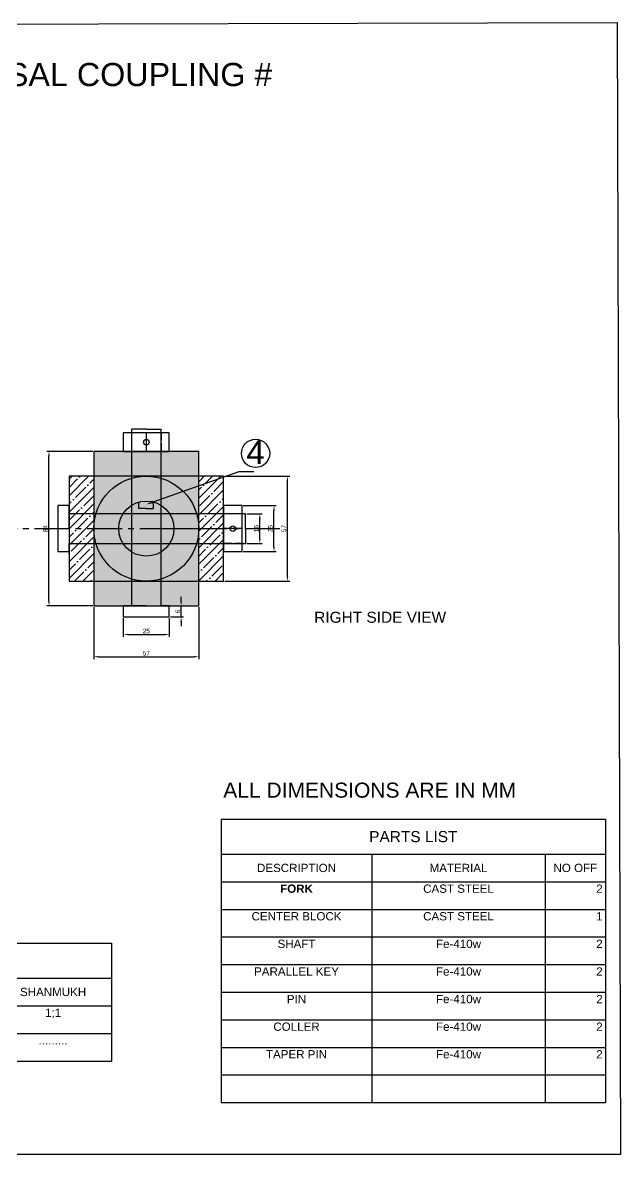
# Model space of a CAD drawing. Header units: millimetres. Extents: x 20 to 1282, y 516 to 1131.
# Drawn here: x 957 to 1282, y 516 to 1131 of the extents above; entities that cross this region are included whole.
import ezdxf
from ezdxf import colors
from ezdxf.entities.mleader import LeaderData, LeaderLine
from ezdxf.math import Vec2, Vec3

# ---------------------------------------------------------------- set-up
doc = ezdxf.new("R2010")
doc.units = ezdxf.units.MM
for name, pattern in [('CENTER2', [28.575, 19.05, -3.175, 3.175, -3.175]), ('DASHDOT2', [12.7, 6.35, -3.175, 0, -3.175]), ('JIS_02_4.0', [5.5, 4, -1.5])]:
    doc.linetypes.add(name, pattern=pattern)
doc.layers.get('Defpoints').update_dxf_attribs({"color": 6})
doc.layers.add('Layer5', color=6, linetype='DASHDOT2')
doc.layers.add('Layer6', color=4, linetype='Continuous')
doc.styles.get("Standard").update_dxf_attribs({"font": 'arial.ttf'})
doc.dimstyles.new('ISO-25', dxfattribs={"dimtxt": 2.5, "dimasz": 2.5, "dimexe": 1.25, "dimexo": 0.625, "dimtad": 1, "dimtxsty": 'Standard', "dimcen": 2.5, "dimadec": 0, "dimazin": 0, "dimtfac": 1, "dimtmove": 0, "dimatfit": 3, "dimfxl": 1, "dimarcsym": 0})

# ---------------------------------------------------------------- blocks, each defined once
blk = doc.blocks.new('*T41')
at = {"color": 0, "linetype": 'ByBlock', "lineweight": -2, "transparency": 16777216}
for p, q in [((0, 0), (208.8, 0)), ((0, 0), (0, -154)), ((208.8, 0), (208.8, -154)), ((0, -19), (208.8, -19)), ((81.8, -19), (81.8, -154)), ((176.11, -19), (176.11, -154)), ((0, -34), (208.8, -34)), ((0, -49), (208.8, -49)), ((0, -64), (208.8, -64)), ((0, -79), (208.8, -79)), ((0, -94), (208.8, -94)), ((0, -109), (208.8, -109)), ((0, -124), (208.8, -124)), ((0, -139), (208.8, -139)), ((0, -154), (208.8, -154))]:
    blk.add_line(p, q, dxfattribs=at)
at = {"color": 0, "transparency": 16777216}
for s, insert, char_height, width, attachment_point in [('PARTS LIST  ', (104.4, -9.5), 6, 205.8012, 5), ('DESCRIPTION', (40.9, -26.5), 4.5, 78.8012, 5), ('MATERIAL', (128.95, -26.5), 4.5, 91.304, 5), ('NO OFF', (192.45, -26.5), 4.5, 29.696, 5), ('{\\fArial|b1|i0|c0|p34;FORK}', (40.9, -35.5), 4.5, 78.8012, 2), ('CAST STEEL', (128.95, -35.5), 4.5, 91.304, 2), ('2', (207.3, -35.5), 4.5, 29.696, 3), ('CENTER BLOCK', (40.9, -50.5), 4.5, 78.8012, 2), ('CAST STEEL', (128.95, -50.5), 4.5, 91.304, 2), ('1', (207.3, -50.5), 4.5, 29.696, 3), ('SHAFT ', (40.9, -65.5), 4.5, 78.8012, 2), ('Fe-410w', (128.95, -65.5), 4.5, 91.304, 2), ('2', (207.3, -65.5), 4.5, 29.696, 3), ('PARALLEL KEY', (40.9, -80.5), 4.5, 78.8012, 2), ('Fe-410w', (128.95, -80.5), 4.5, 91.304, 2), ('2', (207.3, -80.5), 4.5, 29.696, 3), ('PIN', (40.9, -95.5), 4.5, 78.8012, 2), ('Fe-410w', (128.95, -95.5), 4.5, 91.304, 2), ('2', (207.3, -95.5), 4.5, 29.696, 3), ('COLLER', (40.9, -110.5), 4.5, 78.8012, 2), ('Fe-410w', (128.95, -110.5), 4.5, 91.304, 2), ('2', (207.3, -110.5), 4.5, 29.696, 3), ('TAPER PIN ', (40.9, -125.5), 4.5, 78.8012, 2), ('Fe-410w', (128.95, -125.5), 4.5, 91.304, 2), ('2', (207.3, -125.5), 4.5, 29.696, 3)]:
    blk.add_mtext(s, dxfattribs=dict(at, insert=insert, char_height=char_height, width=width, attachment_point=attachment_point))
blk = doc.blocks.new('*T44')
at = {"color": 0, "linetype": 'ByBlock', "lineweight": -2, "transparency": 16777216}
for p, q in [((0, 0), (381, 0)), ((0, 0), (0, -64)), ((381, 0), (381, -64)), ((0, -19), (381, -19)), ((63.5, -19), (63.5, -64)), ((127, -19), (127, -64)), ((190.5, -19), (190.5, -64)), ((254, -19), (254, -64)), ((317.5, -19), (317.5, -64)), ((0, -34), (381, -34)), ((0, -49), (381, -49)), ((0, -64), (381, -64))]:
    blk.add_line(p, q, dxfattribs=at)
at = {"color": 0, "transparency": 16777216}
for s, insert, char_height, width, attachment_point in [('MAJOR PROJECT', (190.5, -9.5), 6, 378, 5), ('DESIGNED BY', (31.75, -26.5), 4.5, 60.5, 5), ('M.GANESH', (95.25, -26.5), 4.5, 60.5, 5), ('ASS NO', (158.75, -26.5), 4.5, 60.5, 5), ('MAJOR PROJECT', (222.25, -26.5), 4.5, 60.5, 5), ('TRAINER NAME', (285.75, -26.5), 4.5, 60.5, 5), ('SHANMUKH', (349.25, -26.5), 4.5, 60.5, 5), ('DATE', (31.75, -35.5), 4.5, 60.5, 2), ('31-01-2024', (95.25, -35.5), 4.5, 60.5, 2), ('INSTITUTE', (158.75, -35.5), 4.5, 60.5, 2), ('SURE TRUST', (222.25, -35.5), 4.5, 60.5, 2), ('SCALE', (285.75, -35.5), 4.5, 60.5, 2), ('1;1', (349.25, -35.5), 4.5, 60.5, 2), ('UNITS', (31.75, -50.5), 4.5, 60.5, 2), ('M M', (95.25, -50.5), 4.5, 60.5, 2), ('DESIGNED IN', (158.75, -50.5), 4.5, 60.5, 2), ('AUTOCAD 2D', (222.25, -50.5), 4.5, 60.5, 2), ('MARKS', (285.75, -50.5), 4.5, 60.5, 2), ('.........', (349.25, -50.5), 4.5, 60.5, 2)]:
    blk.add_mtext(s, dxfattribs=dict(at, insert=insert, char_height=char_height, width=width, attachment_point=attachment_point))
blk = doc.blocks.new('*D45')
at = {"color": 0, "lineweight": -2, "transparency": 16777216}
for p, q in [((995.6, 813.84), (995.6, 785.58)), ((1052.6, 813.84), (1052.6, 785.58)), ((998.1, 786.83), (1050.1, 786.83))]:
    blk.add_line(p, q, dxfattribs=at)
at = {"color": 0, "transparency": 16777216}
for points in [[(998.1, 787.25), (998.1, 786.42), (995.6, 786.83)], [(1050.1, 787.25), (1050.1, 786.42), (1052.6, 786.83)]]:
    blk.add_solid(points, dxfattribs=at)
at = {"layer": 'Defpoints', "color": 0, "transparency": 16777216}
for p in [(995.6, 814.46), (1052.6, 814.46), (1052.6, 786.83)]:
    blk.add_point(p, dxfattribs=at)
at = {"color": 0, "transparency": 16777216, "insert": (1024.1, 788.73), "char_height": 2.5, "attachment_point": 5}
blk.add_mtext('57', dxfattribs=at)
blk = doc.blocks.new('*D46')
at = {"color": 0, "lineweight": -2, "transparency": 16777216}
for p, q in [((1011.6, 807.84), (1011.6, 797.66)), ((1036.6, 807.84), (1036.6, 797.66)), ((1014.1, 798.91), (1034.1, 798.91))]:
    blk.add_line(p, q, dxfattribs=at)
at = {"color": 0, "transparency": 16777216}
for points in [[(1014.1, 799.33), (1014.1, 798.49), (1011.6, 798.91)], [(1034.1, 799.33), (1034.1, 798.49), (1036.6, 798.91)]]:
    blk.add_solid(points, dxfattribs=at)
at = {"layer": 'Defpoints', "color": 0, "transparency": 16777216}
for p in [(1011.6, 808.46), (1036.6, 808.46), (1036.6, 798.91)]:
    blk.add_point(p, dxfattribs=at)
at = {"color": 0, "transparency": 16777216, "insert": (1024.1, 800.81), "char_height": 2.5, "attachment_point": 5}
blk.add_mtext('25', dxfattribs=at)
blk = doc.blocks.new('*D47')
at = {"color": 0, "lineweight": -2, "transparency": 16777216}
for p, q in [((1043.06, 816.96), (1043.06, 819.46)), ((1037.23, 814.46), (1044.31, 814.46)), ((1043.06, 808.46), (1043.06, 814.46)), ((1037.23, 808.46), (1044.31, 808.46)), ((1043.06, 805.96), (1043.06, 803.46))]:
    blk.add_line(p, q, dxfattribs=at)
at = {"color": 0, "transparency": 16777216}
for points in [[(1042.64, 816.96), (1043.47, 816.96), (1043.06, 814.46)], [(1042.64, 805.96), (1043.47, 805.96), (1043.06, 808.46)]]:
    blk.add_solid(points, dxfattribs=at)
at = {"layer": 'Defpoints', "color": 0, "transparency": 16777216}
for p in [(1036.6, 814.46), (1043.06, 814.46), (1036.6, 808.46)]:
    blk.add_point(p, dxfattribs=at)
at = {"color": 0, "transparency": 16777216, "insert": (1041.16, 811.46), "char_height": 2.5, "attachment_point": 5, "rotation": 90}
blk.add_mtext('6', dxfattribs=at)
blk = doc.blocks.new('*D48')
at = {"color": 0, "lineweight": -2, "transparency": 16777216}
for p, q in [((1078.73, 864.46), (1087.07, 864.46)), ((1085.82, 850.96), (1085.82, 861.96)), ((1078.73, 848.46), (1087.07, 848.46))]:
    blk.add_line(p, q, dxfattribs=at)
at = {"color": 0, "transparency": 16777216}
for points in [[(1085.4, 861.96), (1086.24, 861.96), (1085.82, 864.46)], [(1085.4, 850.96), (1086.24, 850.96), (1085.82, 848.46)]]:
    blk.add_solid(points, dxfattribs=at)
at = {"layer": 'Defpoints', "color": 0, "transparency": 16777216}
for p in [(1078.1, 864.46), (1085.82, 864.46), (1078.1, 848.46)]:
    blk.add_point(p, dxfattribs=at)
at = {"color": 0, "transparency": 16777216, "insert": (1083.92, 856.46), "char_height": 2.5, "attachment_point": 5, "rotation": 90}
blk.add_mtext('16', dxfattribs=at)
blk = doc.blocks.new('*D49')
at = {"color": 0, "lineweight": -2, "transparency": 16777216}
for p, q in [((1076.78, 868.96), (1094.75, 868.96)), ((1093.5, 846.46), (1093.5, 866.46)), ((1076.78, 843.96), (1094.75, 843.96))]:
    blk.add_line(p, q, dxfattribs=at)
at = {"color": 0, "transparency": 16777216}
for points in [[(1093.08, 866.46), (1093.91, 866.46), (1093.5, 868.96)], [(1093.08, 846.46), (1093.91, 846.46), (1093.5, 843.96)]]:
    blk.add_solid(points, dxfattribs=at)
at = {"layer": 'Defpoints', "color": 0, "transparency": 16777216}
for p in [(1076.15, 868.96), (1093.5, 868.96), (1076.15, 843.96)]:
    blk.add_point(p, dxfattribs=at)
at = {"color": 0, "transparency": 16777216, "insert": (1091.6, 856.46), "char_height": 2.5, "attachment_point": 5, "rotation": 90}
blk.add_mtext('25', dxfattribs=at)
blk = doc.blocks.new('*D50')
at = {"color": 0, "lineweight": -2, "transparency": 16777216}
for p, q in [((1066.73, 884.96), (1102.06, 884.96)), ((1100.81, 830.46), (1100.81, 882.46)), ((1066.73, 827.96), (1102.06, 827.96))]:
    blk.add_line(p, q, dxfattribs=at)
at = {"color": 0, "transparency": 16777216}
for points in [[(1100.39, 882.46), (1101.23, 882.46), (1100.81, 884.96)], [(1100.39, 830.46), (1101.23, 830.46), (1100.81, 827.96)]]:
    blk.add_solid(points, dxfattribs=at)
at = {"layer": 'Defpoints', "color": 0, "transparency": 16777216}
for p in [(1066.1, 884.96), (1100.81, 884.96), (1066.1, 827.96)]:
    blk.add_point(p, dxfattribs=at)
at = {"color": 0, "transparency": 16777216, "insert": (1098.91, 856.46), "char_height": 2.5, "attachment_point": 5, "rotation": 90}
blk.add_mtext('57', dxfattribs=at)
blk = doc.blocks.new('*D51')
at = {"color": 0, "lineweight": -2, "transparency": 16777216}
for p, q in [((994.98, 898.46), (969.96, 898.46)), ((971.21, 816.96), (971.21, 895.96)), ((994.98, 814.46), (969.96, 814.46))]:
    blk.add_line(p, q, dxfattribs=at)
at = {"color": 0, "transparency": 16777216}
for points in [[(970.79, 895.96), (971.63, 895.96), (971.21, 898.46)], [(970.79, 816.96), (971.63, 816.96), (971.21, 814.46)]]:
    blk.add_solid(points, dxfattribs=at)
at = {"layer": 'Defpoints', "color": 0, "transparency": 16777216}
for p in [(971.21, 898.46), (995.6, 898.46), (995.6, 814.46)]:
    blk.add_point(p, dxfattribs=at)
at = {"color": 0, "transparency": 16777216, "insert": (969.31, 856.46), "char_height": 2.5, "attachment_point": 5, "rotation": 90}
blk.add_mtext('84', dxfattribs=at)

msp = doc.modelspace()

# ---------------------------------------------------------------- hatches: boundary and pattern name
h = msp.add_hatch(color=256)
h.set_gradient(color1=(0, 0, 255), color2=(0, 0, 255))
h.paths.add_polyline_path([(1016.1, 883.814, 0.2558069), (996.746, 864.46), (1011.412, 864.46, -0.1118945), (1016.1, 869.149)], flags=17)
h.paths.add_polyline_path([(1032.1, 883.814, 0.1432302), (1016.1, 883.814), (1016.1, 869.149, -0.2889278), (1032.1, 869.149)])
h.paths.add_polyline_path([(1032.1, 883.814), (1032.1, 869.149, -0.1118945), (1036.789, 864.46), (1051.455, 864.46, 0.2558069)], flags=17)
h.paths.add_polyline_path([(1051.455, 864.46), (1036.789, 864.46, -0.1415686), (1039.1, 856.46), (1052.6, 856.46, 0.0712515)])
h.paths.add_polyline_path([(1052.6, 856.46), (1039.1, 856.46, -0.1415686), (1036.789, 848.46), (1051.455, 848.46, 0.0712515)])
h.paths.add_polyline_path([(1051.455, 848.46), (1036.789, 848.46, -0.1118945), (1032.1, 843.772), (1032.1, 829.106, 0.2558069)], flags=17)
h.paths.add_polyline_path([(1032.1, 843.772, -0.2889278), (1016.1, 843.772), (1016.1, 829.106, 0.1432302), (1032.1, 829.106)])
h.paths.add_polyline_path([(1016.1, 843.772, -0.1118945), (1011.412, 848.46), (996.746, 848.46, 0.2558069), (1016.1, 829.106)], flags=17)
h.paths.add_polyline_path([(1009.1, 856.46), (995.6, 856.46, 0.0712515), (996.746, 848.46), (1011.412, 848.46, -0.1415686)])
h.paths.add_polyline_path([(1011.412, 864.46), (996.746, 864.46, 0.0712515), (995.6, 856.46), (1009.1, 856.46, -0.1415686)])
h.paths.add_polyline_path([(1052.6, 898.46), (1032.1, 898.46), (1032.1, 884.96), (1052.6, 884.96)])
h.paths.add_polyline_path([(1032.1, 898.46), (1016.1, 898.46), (1016.1, 884.96), (1032.1, 884.96)])
h.paths.add_polyline_path([(1016.1, 898.46), (1011.6, 898.46), (995.6, 898.46), (995.6, 884.96), (1016.1, 884.96)])
h.paths.add_polyline_path([(1016.1, 883.814), (1016.1, 884.96), (995.6, 884.96), (995.6, 864.46), (996.746, 864.46, -0.2558069)])
h.paths.add_polyline_path([(1052.6, 884.96), (1032.1, 884.96), (1032.1, 883.814, -0.2558069), (1051.455, 864.46), (1052.6, 864.46)])
h.paths.add_polyline_path([(1052.6, 848.46), (1051.455, 848.46, -0.2558069), (1032.1, 829.106), (1032.1, 827.96), (1052.6, 827.96)])
h.paths.add_polyline_path([(996.746, 848.46), (995.6, 848.46), (995.6, 827.96), (1016.1, 827.96), (1016.1, 829.106, -0.2558069)])
h.paths.add_polyline_path([(1016.1, 827.96), (995.6, 827.96), (995.6, 814.46), (1016.1, 814.46)])
h.paths.add_polyline_path([(1052.6, 827.96), (1032.1, 827.96), (1032.1, 814.46), (1052.6, 814.46)])
h.paths.add_polyline_path([(1032.1, 827.96), (1024.1, 827.96), (1016.1, 827.96), (1016.1, 814.46), (1024.1, 814.46), (1032.1, 814.46)])
at = {"true_color": 0xf26722}
h = msp.add_hatch(dxfattribs=at)
h.set_pattern_fill('ANSI35', color=30, style=0)
h.paths.add_polyline_path([(995.6, 848.46), (982.1, 848.46), (982.1, 843.96), (982.1, 827.96), (995.6, 827.96)])
h.paths.add_polyline_path([(995.6, 864.46), (982.1, 864.46), (982.1, 856.46), (995.6, 856.46)])
h.paths.add_polyline_path([(995.6, 856.46), (982.1, 856.46), (982.1, 848.46), (995.6, 848.46)])
h.paths.add_polyline_path([(995.6, 884.96), (982.1, 884.96), (982.1, 864.46), (995.6, 864.46)])
h.paths.add_polyline_path([(1066.1, 884.96), (1052.6, 884.96), (1052.6, 864.46), (1066.1, 864.46)])
h.paths.add_polyline_path([(1066.1, 856.46), (1052.6, 856.46), (1052.6, 848.46), (1066.1, 848.46)])
h.paths.add_polyline_path([(1066.1, 864.46), (1052.6, 864.46), (1052.6, 856.46), (1066.1, 856.46)])
h.paths.add_polyline_path([(1066.1, 848.46), (1052.6, 848.46), (1052.6, 827.96), (1066.1, 827.96)])
h = msp.add_hatch(color=5)
h.set_gradient(color1=(0, 0, 255), color2=(0, 0, 255), tint=1)
h.paths.add_polyline_path([(1024.1, 884.96), (1016.1, 884.96), (1016.1, 883.814, -0.0712515)], flags=17)
h.paths.add_polyline_path([(1032.1, 884.96), (1024.1, 884.96, -0.0712515), (1032.1, 883.814)], flags=17)
h.paths.add_polyline_path([(1016.1, 829.106), (1016.1, 827.96), (1024.1, 827.96, -0.0712515)])
h.paths.add_polyline_path([(1032.1, 829.106, -0.0712515), (1024.1, 827.96), (1032.1, 827.96)])
h.paths.add_polyline_path([(1052.6, 856.46, -0.0712515), (1051.455, 848.46), (1052.6, 848.46)])
h.paths.add_polyline_path([(1052.6, 864.46), (1051.455, 864.46, -0.0712515), (1052.6, 856.46)])
h.paths.add_polyline_path([(996.746, 864.46), (995.6, 864.46), (995.6, 856.46, -0.0712515)])
h.paths.add_polyline_path([(995.6, 856.46), (995.6, 848.46), (996.746, 848.46, -0.0712515)])
h.paths.add_polyline_path([(1032.1, 883.814, 0.0712515), (1024.1, 884.96, 0.0712515), (1016.1, 883.814), (1016.1, 869.149, -0.2889278), (1032.1, 869.149)])
h = msp.add_hatch(color=256)
h.set_gradient(color1=(255, 0, 255), color2=(255, 0, 255), name='CYLINDER')
h.paths.add_polyline_path([(263.974, 799.143), (248.974, 799.143, 0.4142136), (263.974, 784.143)])
h.paths.add_polyline_path([(278.974, 799.143), (263.974, 799.143), (263.974, 784.143, 0.4142136)])
h.paths.add_polyline_path([(267.969, 813.601), (267.974, 810.143), (263.974, 810.143), (263.974, 799.143), (278.974, 799.143, 0.3372961)])
h.paths.add_polyline_path([(263.974, 810.143), (259.974, 810.143), (259.98, 813.601, 0.3372961), (248.974, 799.143), (263.974, 799.143)])
h.paths.add_polyline_path([(1032.1, 869.149, 0.073379), (1028.095, 870.919), (1028.1, 867.46), (1024.1, 867.46), (1020.1, 867.46), (1020.106, 870.919, 0.073379), (1016.1, 869.149), (1016.1, 864.46), (1032.1, 864.46)])
h.paths.add_polyline_path([(1032.1, 869.149), (1032.1, 864.46), (1036.789, 864.46, 0.1118945)])
h.paths.add_polyline_path([(1036.789, 864.46), (1032.1, 864.46), (1032.1, 856.46), (1039.1, 856.46, 0.1415686)])
h.paths.add_polyline_path([(1039.1, 856.46), (1032.1, 856.46), (1032.1, 848.46), (1036.789, 848.46, 0.1415686)])
h.paths.add_polyline_path([(1032.1, 856.46), (1024.1, 856.46), (1016.1, 856.46), (1016.1, 848.46), (1032.1, 848.46)])
h.paths.add_polyline_path([(1032.1, 848.46), (1016.1, 848.46), (1016.1, 843.772, 0.2889278), (1032.1, 843.772)])
h.paths.add_polyline_path([(1036.789, 848.46), (1032.1, 848.46), (1032.1, 843.772, 0.1118945)])
h.paths.add_polyline_path([(1016.1, 848.46), (1011.412, 848.46, 0.1118945), (1016.1, 843.772)])
h.paths.add_polyline_path([(1016.1, 856.46), (1009.1, 856.46, 0.1415686), (1011.412, 848.46), (1016.1, 848.46)])
h.paths.add_polyline_path([(1016.1, 864.46), (1011.412, 864.46, 0.1415686), (1009.1, 856.46), (1016.1, 856.46)])
h.paths.add_polyline_path([(1016.1, 869.149, 0.1118945), (1011.412, 864.46), (1016.1, 864.46)])
h.paths.add_polyline_path([(1032.1, 864.46), (1016.1, 864.46), (1016.1, 856.46), (1024.1, 856.46), (1032.1, 856.46)])
h = msp.add_hatch(color=5)
h.set_gradient(color1=(255, 0, 0), color2=(255, 0, 0), tint=1)
h.paths.add_polyline_path([(1024.1, 867.46), (1028.1, 867.46), (1028.095, 870.919, 0.1355946), (1020.106, 870.919), (1020.1, 867.46)])

# ---------------------------------------------------------------- linework, layer by layer
at = {"color": 4, "linetype": 'ByBlock'}
for p, q in [((1024.1, 910.46), (1032.1, 910.46)), ((982.1, 864.46), (982.1, 848.46)), ((1078.1, 856.46), (1078.1, 848.46)), ((982.1, 843.96), (982.1, 848.46))]:
    msp.add_line(p, q, dxfattribs=at)
for p, q in [((1052.6, 898.46), (995.6, 898.46)), ((995.6, 898.46), (995.6, 814.46)), ((1052.6, 856.46), (1052.6, 898.46)), ((1066.1, 884.96), (982.1, 884.96)), ((982.1, 884.96), (982.1, 827.96)), ((1066.1, 827.96), (1066.1, 884.96)), ((1024.1, 856.46), (1052.6, 856.46)), ((1052.6, 814.46), (1052.6, 856.46)), ((982.1, 827.96), (1024.1, 827.96)), ((1024.1, 827.96), (1066.1, 827.96)), ((995.6, 814.46), (1052.6, 814.46))]:
    msp.add_line(p, q)
at = {"color": 3, "linetype": 'CENTER2'}
msp.add_line((591.915, 856.46), (1099.405, 856.46), dxfattribs=at)
at = {"linetype": 'ByBlock'}
for p in [(1016.1, 814.46), (1036.6, 814.46)]:
    msp.add_line(p, (1032.1, 814.46), dxfattribs=at)
at = {"color": 4}
msp.add_lwpolyline([(575.304, 1129.777), (1280.01, 1131.466), (1281.762, 516.373), (575.304, 516.373)], close=True, dxfattribs=at)
at = {"linetype": 'ByBlock'}
for centre in [(1024.1, 903.46), (1071.1, 856.46)]:
    msp.add_circle(centre, 1.5, dxfattribs=at)
at = {"color": 2, "linetype": 'ByBlock'}
for centre in [(1024.1, 903.46), (1071.15, 856.46)]:
    msp.add_circle(centre, 1.5, dxfattribs=at)
at = {"color": 4}
msp.add_circle((1083.484, 897.347), 7.705, dxfattribs=at)
msp.add_circle((1024.1, 856.46), 28.5)
at = {"layer": 'Defpoints', "linetype": 'CENTER2'}
for p, q in [((1020.1, 867.46), (1020.106, 870.919)), ((1024.1, 867.46), (1020.1, 867.46)), ((1024.1, 867.46), (1028.1, 867.46)), ((1028.1, 867.46), (1028.095, 870.919))]:
    msp.add_line(p, q, dxfattribs=at)
at = {"layer": 'Defpoints'}
msp.add_circle((1024.1, 856.46), 15, dxfattribs=at)
at = {"layer": 'Layer5', "linetype": 'ByBlock'}
for p, q in [((1011.6, 908.46), (1011.6, 898.46)), ((1036.6, 908.46), (1011.6, 908.46)), ((1024.1, 908.46), (1024.1, 898.46)), ((1036.6, 898.46), (1036.6, 908.46)), ((1011.6, 898.46), (1036.6, 898.46)), ((1076.15, 868.96), (1066.15, 868.96)), ((1066.15, 868.96), (1066.15, 843.96)), ((1076.15, 843.96), (1076.15, 868.96)), ((1076.15, 856.46), (1066.15, 856.46)), ((1066.15, 843.96), (1076.15, 843.96))]:
    msp.add_line(p, q, dxfattribs=at)
at = {"layer": 'Layer5', "color": 7, "linetype": 'JIS_02_4.0', "true_color": 0xffffff}
for p, q in [((1016.1, 908.46), (1016.1, 898.46)), ((1032.1, 908.46), (1032.1, 898.46)), ((1076.15, 864.46), (1066.15, 864.46)), ((1076.15, 848.46), (1066.15, 848.46))]:
    msp.add_line(p, q, dxfattribs=at)
at = {"layer": 'Layer6', "linetype": 'ByBlock'}
for p, q in [((1024.1, 910.46), (1016.1, 910.46)), ((1032.1, 814.46), (1032.1, 910.46)), ((982.1, 868.96), (976.1, 868.96)), ((976.1, 868.96), (976.1, 843.96)), ((982.1, 856.46), (982.1, 868.96)), ((1078.1, 856.46), (1078.1, 864.46)), ((976.1, 843.96), (982.1, 843.96)), ((982.1, 848.46), (1078.1, 848.46)), ((1024.1, 814.46), (1011.6, 814.46)), ((1011.6, 814.46), (1011.6, 808.46)), ((1036.6, 808.46), (1036.6, 814.46)), ((1011.6, 808.46), (1036.6, 808.46))]:
    msp.add_line(p, q, dxfattribs=at)
at = {"layer": 'Layer6', "color": 4, "linetype": 'ByBlock'}
for p, q in [((1016.1, 910.46), (1016.1, 814.46)), ((1078.1, 864.46), (982.1, 864.46))]:
    msp.add_line(p, q, dxfattribs=at)

# ---------------------------------------------------------------- block references
for name, p in [('*T41', (1064.843, 698.527)), ('*T44', (624.195, 631.108))]:
    msp.add_blockref(name, p)

# ---------------------------------------------------------------- texts
at = {"color": 4}
for s, height, p in [('UNIVERSAL COUPLING #', 12.55577, (882.078, 1096.984)), ('4', 12.894, (1078.444, 891.52)), ('ALL DIMENSIONS ARE IN MM', 8.1721, (1065.948, 710.238))]:
    msp.add_text(s, height=height, dxfattribs=at).set_placement(p)
at = {"color": 2}
msp.add_text('RIGHT SIDE VIEW', height=6, dxfattribs=at).set_placement((1115.356, 805.289))

# ---------------------------------------------------------------- dimensions: what is measured, and where the dimension line sits
at = {"color": 5}
for p1, p2, distance, picture, middle in [((995.6, 814.46), (995.6, 898.46), 24.391, '*D51', (969.308, 856.46)), ((1066.1, 827.96), (1066.1, 884.96), -34.71, '*D50', (1098.914, 856.46)), ((1076.15, 843.96), (1076.15, 868.96), -17.347, '*D49', (1091.596, 856.46)), ((1078.1, 848.46), (1078.1, 864.46), -7.721, '*D48', (1083.92, 856.46)), ((1036.6, 808.46), (1036.6, 814.46), -6.457, '*D47', (1041.156, 811.46)), ((995.6, 814.46), (1052.6, 814.46), -27.627, '*D45', (1024.1, 788.73)), ((1011.6, 808.46), (1036.6, 808.46), -9.552, '*D46', (1024.1, 800.81))]:
    dim = msp.add_aligned_dim(p1=p1, p2=p2, distance=distance, dimstyle='ISO-25', dxfattribs=at)
    dim.commit()
    dim.dimension.update_dxf_attribs({"geometry": picture, "text_midpoint": middle})

# ---------------------------------------------------------------- leaders
at = {"color": 4}
ml = msp.add_multileader_mtext('Standard', dxfattribs=at)
ml.set_content('', color=4)
ml.set_leader_properties()
ml.build(insert=Vec2(0, 0))
ctx = ml.context
ctx.base_point, ctx.plane_origin = Vec3(1082.572, 887.467), Vec3(1024.1, 869.616)
notes = []
notes.append((ctx, [(0, (1, 1, 0), (1074.572, 887.467), (1, 0), 8, [(0, [(1024.1, 869.616)], 0, [])])]))
ctx.mtext.insert, ctx.mtext.flow_direction = Vec3(1084.572, 889.467), 5
for ctx, leaders in notes:
    for number, flags, end, landing, length, lines in leaders:
        leader = LeaderData()
        leader.index, (leader.has_last_leader_line, leader.has_dogleg_vector, leader.attachment_direction) = number, flags
        leader.last_leader_point, leader.dogleg_vector, leader.dogleg_length = Vec3(end), Vec3(landing), length
        for number, points, colour, breaks in lines:
            line = LeaderLine()
            line.index, line.vertices, line.color, line.breaks = number, Vec3.list(points), colors.encode_raw_color(colour), breaks
            leader.lines.append(line)
        ctx.leaders.append(leader)

doc.saveas('drawing.dxf')
